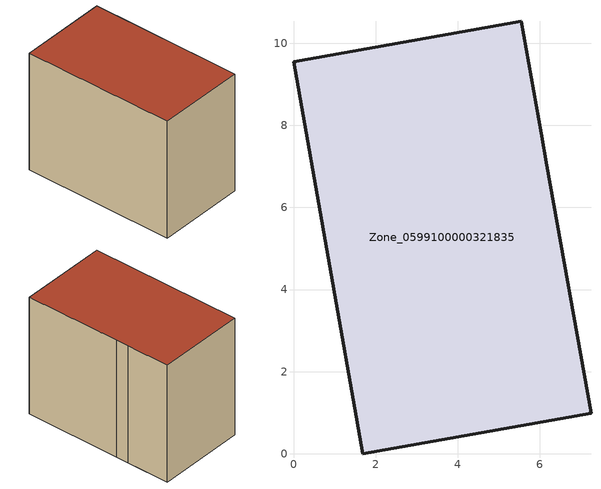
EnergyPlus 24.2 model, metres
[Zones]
Zone_0599100000321835
 floor ground (C_G): 1.69,0 0,9.55 5.55,10.54 6.04,7.8 6.17,7.04 7.25,0.99 z0
 wall outside (C_F): 1.69,0 7.25,0.99 6.17,7.04 6.04,7.8 5.55,10.54 0,9.55 1.69,0 z0:7.76
 roof outside (C_R): 0,9.55 1.69,0 7.25,0.99 6.17,7.04 6.04,7.8 5.55,10.54 z7.76
[BUILDING]
Pand.0599100000321835: North Axis=0; Terrain=City; Loads Convergence Tolerance Value=0.04; Temperature Convergence Tolerance Value=0.4; Solar Distribution=FullExterior; Maximum Number of Warmup Days=25; Minimum Number of Warmup Days=1
[Site:Location]
Rotterdam.The.Hague.AP_ZH_NLD Design_Conditions: Latitude=51.96; Longitude=4.45; Time Zone=1; Elevation=-4.5
[SITE:GROUNDTEMPERATURE:BUILDINGSURFACE]
18, 18, 18, 18, 18, 18, 18, 18, 18, 18, 18, 18
[MATERIAL] Thermal Absorptance=0.9; Solar Absorptance=0.7; Visible Absorptance=0.7
Name | Roughness | Thickness | Conductivity | Density | Specific Heat
G.TC.1975-1991 | MediumSmooth | 0.15 | 0.288461 | 540 | 1210
F.TC.1975-1991 | Rough | 0.3 | 0.230769 | 1920 | 840
R.TC.1975-1991 | MediumRough | 0.2 | 0.153846 | 1500 | 1000
[CONSTRUCTION]
C_G: G.TC.1975-1991
C_F: F.TC.1975-1991
C_R: R.TC.1975-1991
[ZONE]
Zone_0599100000321835: Type=1; Multiplier=1; Ceiling Height=Autocalculate; Volume=Autocalculate; Floor Area=autocalculate; Part of Total Floor Area=Yes
[ZONEINFILTRATION:DESIGNFLOWRATE]
Infil_Zone_0599100000321835: Zone or ZoneList or Space or SpaceList=Zone_0599100000321835; Schedule=AlwaysOn; Design Flow Rate Calculation Method=Flow/Area; Flow Rate per Floor Area=0.003; Constant Term Coefficient=1; Temperature Term Coefficient=0; Velocity Term Coefficient=0; Velocity Squared Term Coefficient=0
[HVACTEMPLATE:ZONE:IDEALLOADSAIRSYSTEM]
Zone_0599100000321835: Maximum Heating Supply Air Temperature=50; Minimum Cooling Supply Air Temperature=13; Maximum Heating Supply Air Humidity Ratio=0.0156; Minimum Cooling Supply Air Humidity Ratio=0.0077; Heating Limit=NoLimit; Cooling Limit=NoLimit; Dehumidification Control Type=ConstantSensibleHeatRatio; Cooling Sensible Heat Ratio=0.7; Dehumidification Setpoint=60; Humidification Control Type=None; Humidification Setpoint=30; Outdoor Air Method=None; Outdoor Air Flow Rate per Person=0.00944; Outdoor Air Flow Rate per Zone Floor Area=0; Outdoor Air Flow Rate per Zone=0; Demand Controlled Ventilation Type=None; Outdoor Air Economizer Type=NoEconomizer; Heat Recovery Type=None; Sensible Heat Recovery Effectiveness=0.7; Latent Heat Recovery Effectiveness=0.65
[ZONECONTROL:THERMOSTAT]
ThermostatControl_Zone_0599100000321835: Zone or ZoneList=Zone_0599100000321835; Control Type Schedule=DualSetpointControlType; Control 1=Thermostat_Zone_0599100000321835; Temperature Difference Between Cutout And Setpoint=0
[THERMOSTATSETPOINT:DUALSETPOINT]
Thermostat_Zone_0599100000321835: Heating Setpoint Temperature Schedule=HeatingSetpoint_Zone_0599100000321835; Cooling Setpoint Temperature Schedule=CoolingSetpoint_Zone_0599100000321835
[SCHEDULE:COMPACT]
HeatingSetpoint_Zone_0599100000321835: Through: 12/31, For: AllDays, Until: 24:00, 21
CoolingSetpoint_Zone_0599100000321835: Through: 12/31, For: AllDays, Until: 24:00, 24
DualSetpointControlType: Through: 12/31, For: AllDays, Until: 24:00, 4
AlwaysOn: Through: 12/31, For: AllDays, Until: 24:00, 1
